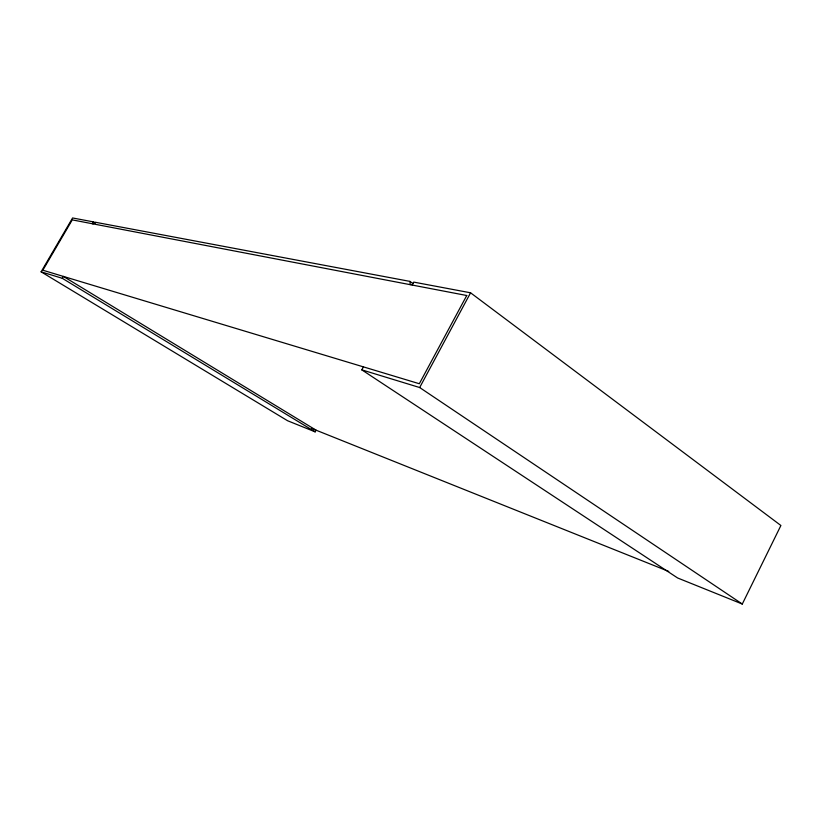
<?xml version="1.0" encoding="UTF-8"?>
<svg xmlns="http://www.w3.org/2000/svg" width="822" height="822" viewBox="0 0 822 822"><rect width="100%" height="100%" fill="white"/><g stroke="black" fill="none" stroke-linecap="round" stroke-linejoin="round"><path stroke-width="1.23" d="M363.416 366.869L361.793 369.849L677.626 577.979L742.287 604.036L780.9 525.494L470.574 292.796L413.733 282.11L412.141 285.039M361.793 369.849L419.672 387.532L470.574 292.796M41.1 271.825L287.587 420.741L315.165 431.858L316.08 430.183L63.386 276.418L62.287 278.298L41.1 271.825L72.583 217.964L93.4 221.878L95.424 223.173M92.321 223.728L93.4 221.878M93.091 223.872L94.951 222.166L409.942 281.391L413.055 283.662M311.435 428.324L668.759 571.434M62.287 278.298L315.165 431.858M419.672 387.532L742.287 604.036M409.942 281.391L410.24 284.679M466.742 295.509L419.323 383.73L42.836 270.222L72.254 219.885L466.742 295.509"/></g></svg>
